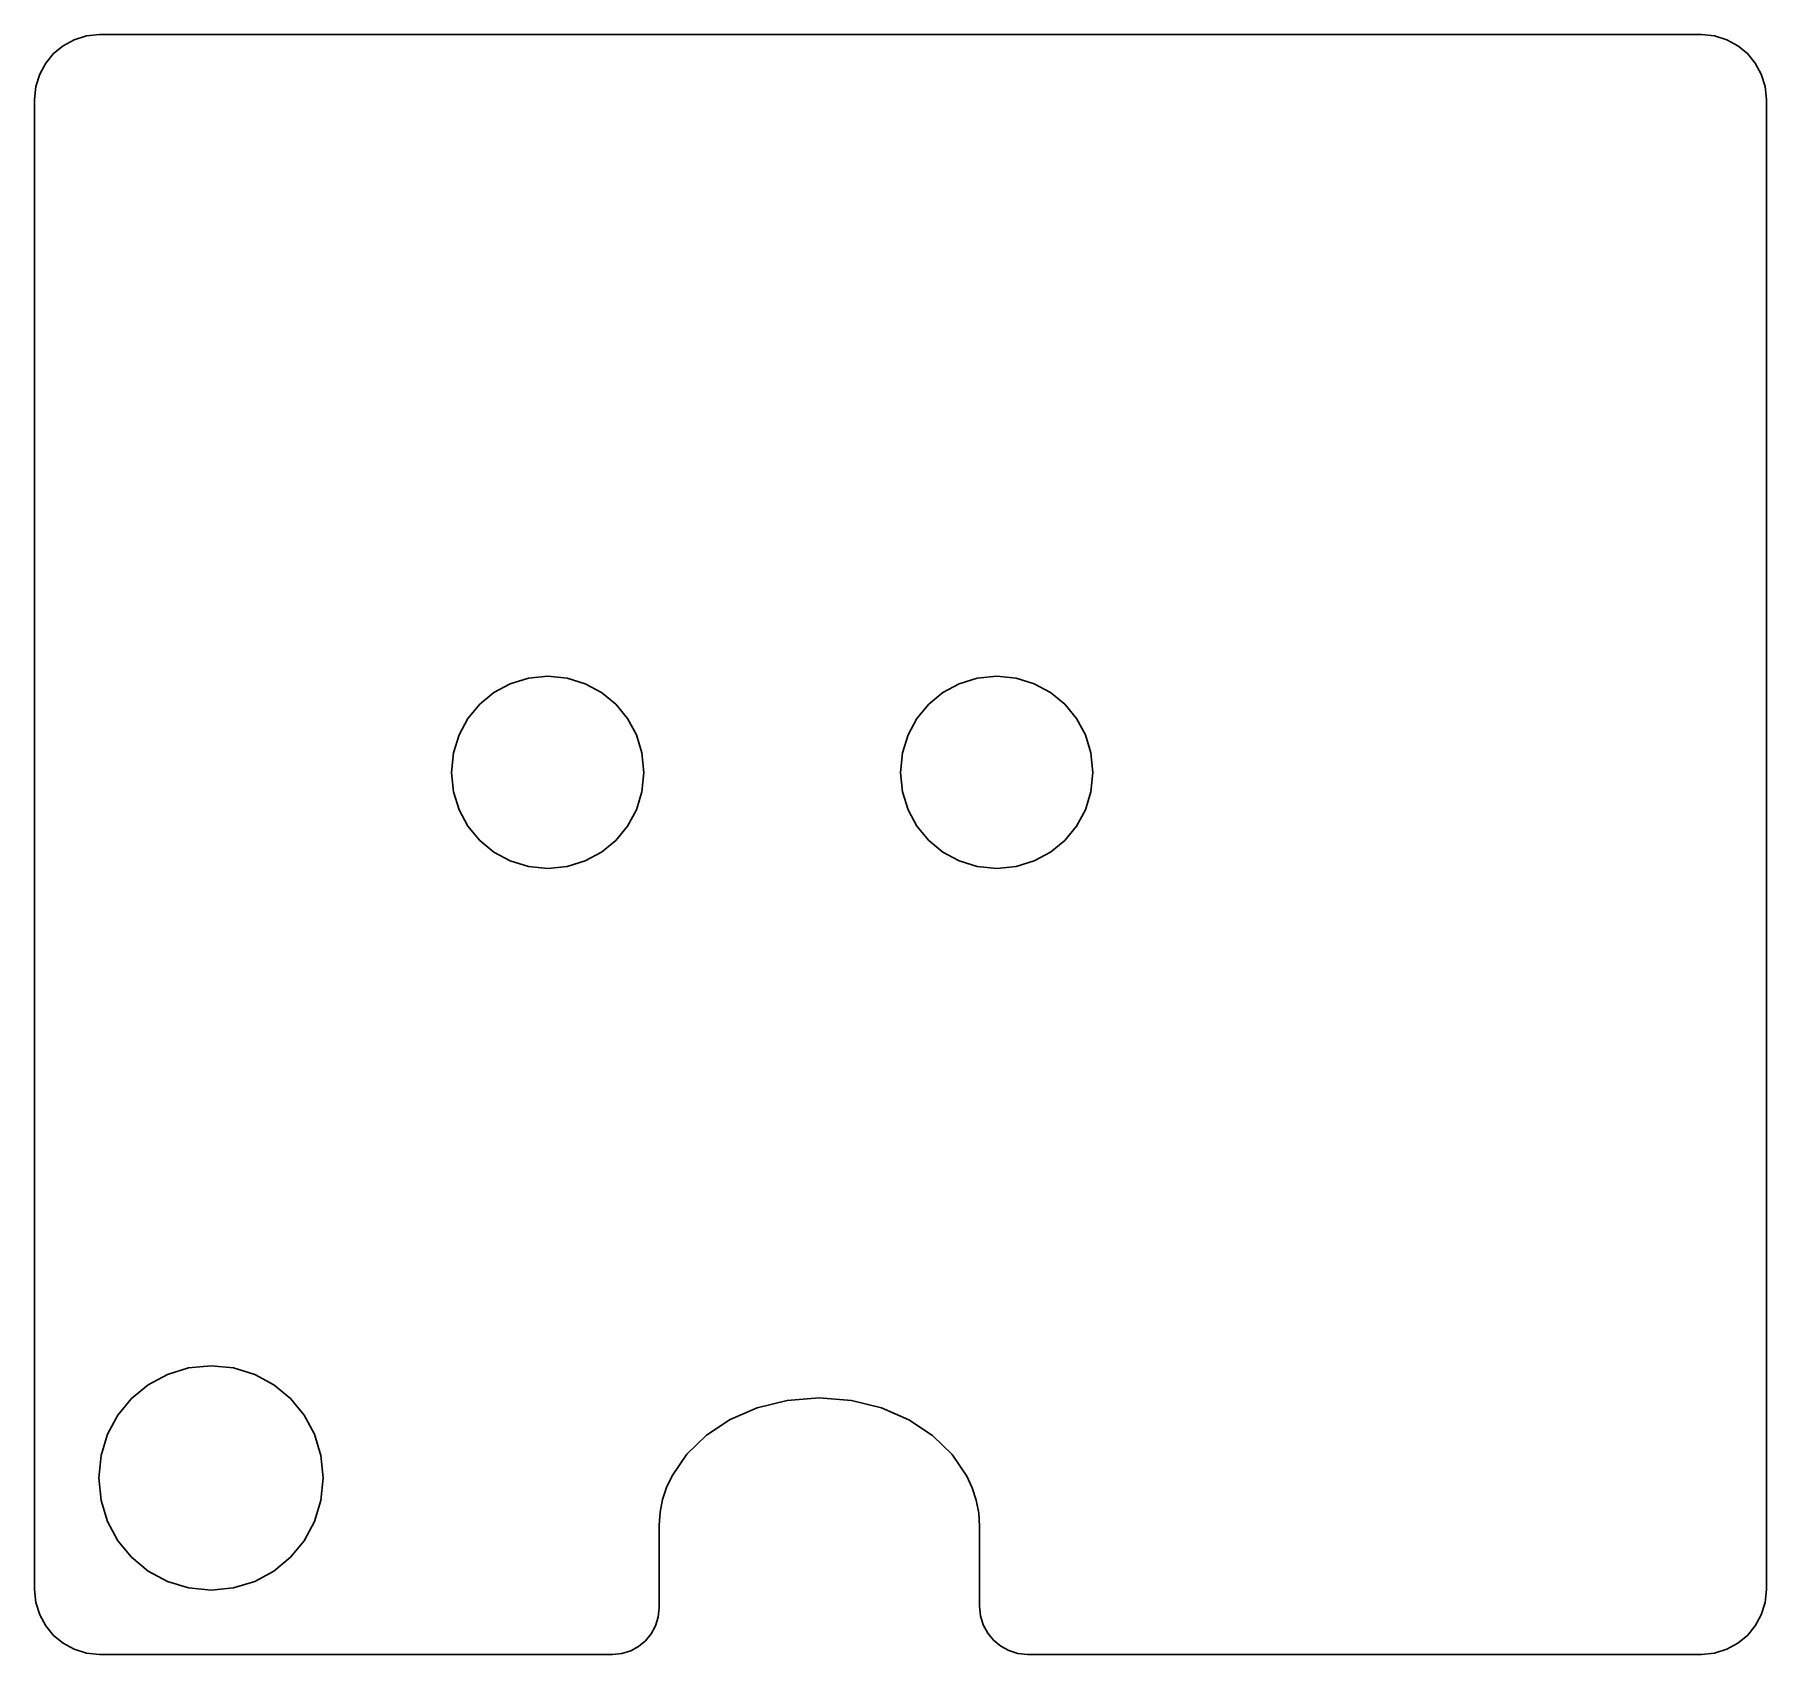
# Model space of a CAD drawing. Extents: x 0 to 180, y 0 to 168.
import ezdxf

# ---------------------------------------------------------------- set-up
doc = ezdxf.new("R2010")
doc.units = 0

msp = doc.modelspace()

# ---------------------------------------------------------------- linework, layer by layer
at = {"layer": 'Layer 1'}
for p, q in [((2.969795, 167.336441), (4.113488, 167.957531)), ((4.113488, 167.957531), (5.377029, 168.350105)), ((5.377029, 168.350105), (6.73325, 168.487)), ((6.73325, 168.487), (173.267, 168.487)), ((173.267, 168.487), (174.623207, 168.350105)), ((174.623207, 168.350105), (175.886719, 167.957531)), ((175.886719, 167.957531), (177.030371, 167.336441)), ((1.150635, 165.517371), (1.973121, 166.514)), ((1.973121, 166.514), (2.969795, 167.336441)), ((177.030371, 167.336441), (178.027, 166.514)), ((178.027, 166.514), (178.849441, 165.517371)), ((0.136905, 163.110207), (0.529506, 164.373719)), ((0.529506, 164.373719), (1.150635, 165.517371)), ((178.849441, 165.517371), (179.470531, 164.373719)), ((179.470531, 164.373719), (179.863105, 163.110207)), ((0, 161.754), (0.136905, 163.110207)), ((179.863105, 163.110207), (180, 161.754)), ((0, 6.88725), (0, 161.754)), ((180, 161.754), (180, 6.88725)), ((47.743752, 100.112027), (49.44233, 101.034556)), ((49.44233, 101.034556), (51.318927, 101.617664)), ((51.318927, 101.617664), (53.3332, 101.821)), ((53.3332, 101.821), (55.347473, 101.617664)), ((53.3332, 101.821), (53.3332, 101.821)), ((55.347473, 101.617664), (57.22407, 101.034556)), ((57.22407, 101.034556), (58.922648, 100.112027)), ((94.410552, 100.112027), (96.10913, 101.034556)), ((96.10913, 101.034556), (97.985727, 101.617664)), ((97.985727, 101.617664), (100, 101.821)), ((100, 101.821), (102.014244, 101.617664)), ((100, 101.821), (100, 101.821)), ((102.014244, 101.617664), (103.890828, 101.034556)), ((103.890828, 101.034556), (105.589404, 100.112027)), ((46.263537, 98.890425), (47.743752, 100.112027)), ((58.922648, 100.112027), (60.402862, 98.890425)), ((92.930338, 98.890425), (94.410552, 100.112027)), ((105.589404, 100.112027), (107.069625, 98.890425)), ((44.119577, 95.711406), (45.042031, 97.410102)), ((45.042031, 97.410102), (46.263537, 98.890425)), ((60.402862, 98.890425), (61.624369, 97.410102)), ((61.624369, 97.410102), (62.546823, 95.711406)), ((90.786377, 95.711406), (91.708831, 97.410102)), ((91.708831, 97.410102), (92.930338, 98.890425)), ((107.069625, 98.890425), (108.291143, 97.410102)), ((108.291143, 97.410102), (109.213609, 95.711406)), ((43.536518, 93.834689), (44.119577, 95.711406)), ((62.546823, 95.711406), (63.129882, 93.834689)), ((90.203318, 93.834689), (90.786377, 95.711406)), ((109.213609, 95.711406), (109.796678, 93.834689)), ((43.3332, 91.8203), (43.536518, 93.834689)), ((63.129882, 93.834689), (63.3332, 91.8203)), ((90, 91.8203), (90.203318, 93.834689)), ((109.796678, 93.834689), (110, 91.8203)), ((43.536518, 89.805998), (43.3332, 91.8203)), ((63.3332, 91.8203), (63.129882, 89.805998)), ((90.203318, 89.805998), (90, 91.8203)), ((110, 91.8203), (109.796678, 89.805998)), ((44.119577, 87.929387), (43.536518, 89.805998)), ((63.129882, 89.805998), (62.546823, 87.929387)), ((90.786377, 87.929387), (90.203318, 89.805998)), ((109.796678, 89.805998), (109.213609, 87.929387)), ((45.042031, 86.230808), (44.119577, 87.929387)), ((62.546823, 87.929387), (61.624369, 86.230808)), ((91.708831, 86.230808), (90.786377, 87.929387)), ((109.213609, 87.929387), (108.291143, 86.230808)), ((46.263537, 84.7506), (45.042031, 86.230808)), ((47.743752, 83.529105), (46.263537, 84.7506)), ((60.402862, 84.7506), (58.922648, 83.529105)), ((61.624369, 86.230808), (60.402862, 84.7506)), ((92.930338, 84.7506), (91.708831, 86.230808)), ((94.410552, 83.529105), (92.930338, 84.7506)), ((107.069625, 84.7506), (105.589404, 83.529105)), ((108.291143, 86.230808), (107.069625, 84.7506)), ((49.44233, 82.606662), (47.743752, 83.529105)), ((58.922648, 83.529105), (57.22407, 82.606662)), ((96.10913, 82.606662), (94.410552, 83.529105)), ((105.589404, 83.529105), (103.890828, 82.606662)), ((51.318927, 82.023614), (49.44233, 82.606662)), ((53.3332, 81.8203), (51.318927, 82.023614)), ((55.347473, 82.023614), (53.3332, 81.8203)), ((57.22407, 82.606662), (55.347473, 82.023614)), ((97.985727, 82.023614), (96.10913, 82.606662)), ((100, 81.8203), (97.985727, 82.023614)), ((102.014244, 82.023614), (100, 81.8203)), ((103.890828, 82.606662), (102.014244, 82.023614)), ((11.812241, 28.160208), (13.793933, 29.236433)), ((13.793933, 29.236433), (15.98334, 29.916688)), ((15.98334, 29.916688), (18.3334, 30.1539)), ((18.3334, 30.1539), (20.683363, 29.916688)), ((18.3334, 30.1539), (18.3334, 30.1539)), ((20.683363, 29.916688), (22.872702, 29.236433)), ((22.872702, 29.236433), (24.854348, 28.160208)), ((10.085325, 26.735087), (11.812241, 28.160208)), ((24.854348, 28.160208), (26.581238, 26.735087)), ((8.660247, 25.008143), (10.085325, 26.735087)), ((26.581238, 26.735087), (28.006303, 25.008143)), ((75.106711, 25.771325), (72.286176, 24.550709)), ((78.22085, 26.542673), (75.106711, 25.771325)), ((81.5622, 26.8116), (78.22085, 26.542673)), ((84.916212, 26.540605), (81.5622, 26.8116)), ((88.040966, 25.763469), (84.916212, 26.540605)), ((90.869286, 24.53396), (88.040966, 25.763469)), ((7.584067, 23.026448), (8.660247, 25.008143)), ((28.006303, 25.008143), (29.08248, 23.026448)), ((72.286176, 24.550709), (69.825637, 22.933975)), ((93.334, 22.90585), (90.869286, 24.53396)), ((6.903848, 20.837076), (7.584067, 23.026448)), ((29.08248, 23.026448), (29.762701, 20.837076)), ((69.825637, 22.933975), (67.791488, 20.974276)), ((95.367932, 20.932909), (93.334, 22.90585)), ((6.66665, 18.4871), (6.903848, 20.837076)), ((29.762701, 20.837076), (29.9999, 18.4871)), ((67.791488, 20.974276), (66.25012, 18.724762)), ((96.903909, 18.668906), (95.367932, 20.932909)), ((6.903848, 16.137126), (6.66665, 18.4871)), ((29.9999, 18.4871), (29.762701, 16.137126)), ((66.25012, 18.724762), (65.684977, 17.507935)), ((97.464173, 17.44456), (96.903909, 18.668906)), ((65.267927, 16.238587), (65.007268, 14.92336)), ((65.684977, 17.507935), (65.267927, 16.238587)), ((97.874757, 16.167613), (97.464173, 17.44456)), ((7.584067, 13.947761), (6.903848, 16.137126)), ((29.762701, 16.137126), (29.08248, 13.947761)), ((65.007268, 14.92336), (64.9113, 13.5689)), ((98.127265, 14.844786), (97.874757, 16.167613)), ((98.2133, 13.4828), (98.127265, 14.844786)), ((8.660247, 11.966076), (7.584067, 13.947761)), ((29.08248, 13.947761), (28.006303, 11.966076)), ((64.9113, 13.5689), (64.9111, 13.4828)), ((64.9111, 13.4828), (64.9111, 4.99072)), ((98.2133, 5.15384), (98.2133, 13.4828)), ((10.085325, 10.239142), (8.660247, 11.966076)), ((28.006303, 11.966076), (26.581238, 10.239142)), ((11.812241, 8.814033), (10.085325, 10.239142)), ((26.581238, 10.239142), (24.854348, 8.814033)), ((13.793933, 7.737818), (11.812241, 8.814033)), ((15.98334, 7.05757), (13.793933, 7.737818)), ((22.872702, 7.737818), (20.683363, 7.05757)), ((24.854348, 8.814033), (22.872702, 7.737818)), ((0.136905, 5.530934), (0, 6.88725)), ((0.529506, 4.267321), (0.136905, 5.530934)), ((18.3334, 6.82036), (15.98334, 7.05757)), ((20.683363, 7.05757), (18.3334, 6.82036)), ((179.863105, 5.530934), (179.470531, 4.267321)), ((180, 6.88725), (179.863105, 5.530934)), ((1.150635, 3.123577), (0.529506, 4.267321)), ((64.812834, 4.015861), (64.531002, 3.10789)), ((64.9111, 4.99072), (64.812834, 4.015861)), ((64.9111, 4.99072), (64.9111, 4.99072)), ((98.314887, 4.146127), (98.2133, 5.15384)), ((98.606237, 3.207545), (98.314887, 4.146127)), ((179.470531, 4.267321), (178.849441, 3.123577)), ((1.973121, 2.126869), (1.150635, 3.123577)), ((2.969795, 1.304362), (1.973121, 2.126869)), ((64.085053, 2.286253), (63.494438, 1.570396)), ((64.531002, 3.10789), (64.085053, 2.286253)), ((99.067238, 2.358201), (98.606237, 3.207545)), ((99.677775, 1.618199), (99.067238, 2.358201)), ((178.027, 2.126869), (177.030371, 1.304362)), ((178.849441, 3.123577), (178.027, 2.126869)), ((4.113488, 0.683223), (2.969795, 1.304362)), ((5.377029, 0.290618), (4.113488, 0.683223)), ((6.73325, 0.153713), (5.377029, 0.290618)), ((60.0743, 0.153713), (6.73325, 0.153713)), ((61.049087, 0.251979), (60.0743, 0.153713)), ((61.957005, 0.533813), (61.049087, 0.251979)), ((62.778605, 0.979768), (61.957005, 0.533813)), ((63.494438, 1.570396), (62.778605, 0.979768)), ((100.417734, 1.007644), (99.677775, 1.618199)), ((101.267, 0.546641), (100.417734, 1.007644)), ((102.20546, 0.255296), (101.267, 0.546641)), ((103.213, 0.153713), (102.20546, 0.255296)), ((173.267, 0.153713), (103.213, 0.153713)), ((174.623207, 0.290618), (173.267, 0.153713)), ((175.886719, 0.683223), (174.623207, 0.290618)), ((177.030371, 1.304362), (175.886719, 0.683223))]:
    msp.add_line(p, q, dxfattribs=at)

doc.saveas('drawing.dxf')
